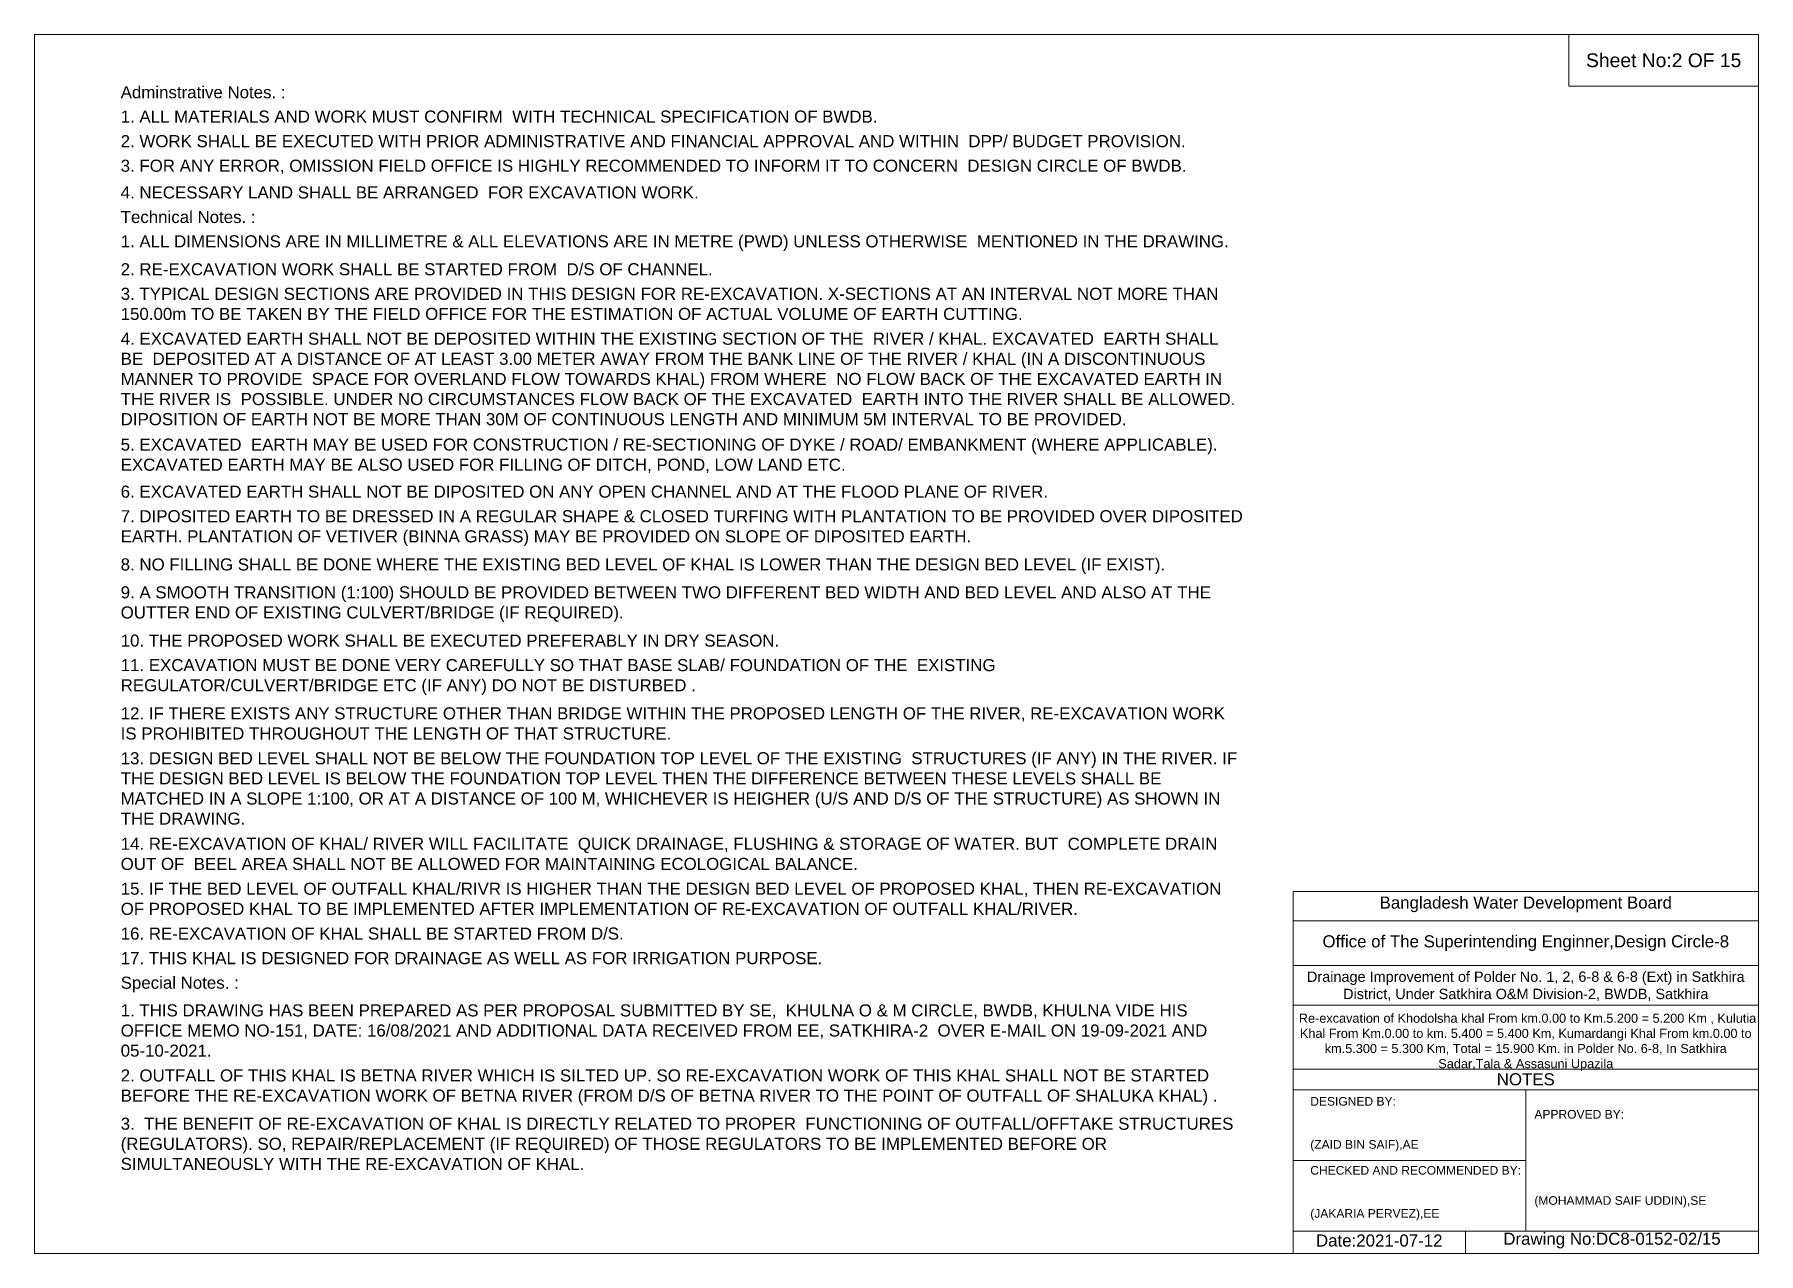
# Model space of a CAD drawing. Header units: inches. Extents: x 91000 to 568000, y -5656 to 0.
# Drawn here: x 110000 to 118000, y -5656 to 0 of the extents above; entities that cross this region are included whole.
import ezdxf

# ---------------------------------------------------------------- set-up
doc = ezdxf.new("R2010")
doc.units = ezdxf.units.IN
doc.header["$LTSCALE"] = 7
doc.header["$MEASUREMENT"] = 0
doc.layers.add('Cross Section Labels', color=7, linetype='Continuous', lineweight=9)
doc.styles.get("Standard").update_dxf_attribs({"font": 'arial.ttf'})

msp = doc.modelspace()

# ---------------------------------------------------------------- linework, layer by layer
at = {"layer": 'Cross Section Labels'}
for points in [[(110000, 0), (118000, 0), (118000, -5656), (110000, -5656)], [(117120, 0), (118000, 0), (118000, -240), (117120, -240)]]:
    msp.add_lwpolyline(points, close=True, dxfattribs=at)
for points in [[(115840, -5656), (115840, -3976), (118000, -3976)], [(115840, -4112), (118000, -4112)], [(115840, -4320), (118000, -4320)], [(115840, -4504), (118000, -4504)], [(115840, -4800), (118000, -4800)], [(115840, -4896), (118000, -4896)], [(116920, -4896), (116920, -5552)], [(115840, -5224), (116920, -5224)], [(115840, -5552), (118000, -5552)], [(116640, -5552), (116640, -5656)]]:
    msp.add_lwpolyline(points, dxfattribs=at)

# ---------------------------------------------------------------- texts
at = {"layer": 'Cross Section Labels', "attachment_point": 5}
for s, insert, char_height in [('Sheet No:2 OF 15', (117560, -120), 64), ('Bangladesh Water Development Board', (116920, -4036), 56), ('Office of The Superintending Enginner,Design Circle-8', (116920, -4216), 56)]:
    msp.add_mtext(s, dxfattribs=dict(at, insert=insert, char_height=char_height))
at = {"layer": 'Cross Section Labels'}
for s, insert, char_height, width, attachment_point in [('Adminstrative Notes. :', (110400, -240), 56, 5200, 1), ('1. ALL MATERIALS AND WORK MUST CONFIRM  WITH TECHNICAL SPECIFICATION OF BWDB.', (110400, -352.9), 56, 5200, 1), ('2. WORK SHALL BE EXECUTED WITH PRIOR ADMINISTRATIVE AND FINANCIAL APPROVAL AND WITHIN  DPP/ BUDGET PROVISION.', (110400, -466.9), 56, 5200, 1), ('3. FOR ANY ERROR, OMISSION FIELD OFFICE IS HIGHLY RECOMMENDED TO INFORM IT TO CONCERN  DESIGN CIRCLE OF BWDB.', (110400, -580.8), 56, 5200, 1), ('4. NECESSARY LAND SHALL BE ARRANGED  FOR EXCAVATION WORK. ', (110400, -704.9), 56, 5200, 1), ('Technical Notes. :', (110400, -818.8), 56, 5200, 1), ('1. ALL DIMENSIONS ARE IN MILLIMETRE & ALL ELEVATIONS ARE IN METRE (PWD) UNLESS OTHERWISE  MENTIONED IN THE DRAWING.', (110400, -931.7), 56, 5200, 1), ('2. RE-EXCAVATION WORK SHALL BE STARTED FROM  D/S OF CHANNEL.', (110400, -1061.2), 56, 5200, 1), ('3. TYPICAL DESIGN SECTIONS ARE PROVIDED IN THIS DESIGN FOR RE-EXCAVATION. X-SECTIONS AT AN INTERVAL NOT MORE THAN 150.00m TO BE TAKEN BY THE FIELD OFFICE FOR THE ESTIMATION OF ACTUAL VOLUME OF EARTH CUTTING.', (110400, -1175.2), 56, 5200, 1), ('4. EXCAVATED EARTH SHALL NOT BE DEPOSITED WITHIN THE EXISTING SECTION OF THE  RIVER / KHAL. EXCAVATED  EARTH SHALL BE  DEPOSITED AT A DISTANCE OF AT LEAST 3.00 METER AWAY FROM THE BANK LINE OF THE RIVER / KHAL (IN A DISCONTINUOUS  MANNER TO PROVIDE  SPACE FOR OVERLAND FLOW TOWARDS KHAL) FROM WHERE  NO FLOW BACK OF THE EXCAVATED EARTH IN THE RIVER IS  POSSIBLE. UNDER NO CIRCUMSTANCES FLOW BACK OF THE EXCAVATED  EARTH INTO THE RIVER SHALL BE ALLOWED. DIPOSITION OF EARTH NOT BE MORE THAN 30M OF CONTINUOUS LENGTH AND MINIMUM 5M INTERVAL TO BE PROVIDED.', (110400, -1383.4), 56, 5200, 1), ('5. EXCAVATED  EARTH MAY BE USED FOR CONSTRUCTION / RE-SECTIONING OF DYKE / ROAD/ EMBANKMENT (WHERE APPLICABLE). EXCAVATED EARTH MAY BE ALSO USED FOR FILLING OF DITCH, POND, LOW LAND ETC.', (110400, -1874.7), 56, 5200, 1), ('6. EXCAVATED EARTH SHALL NOT BE DIPOSITED ON ANY OPEN CHANNEL AND AT THE FLOOD PLANE OF RIVER.', (110400, -2093.1), 56, 5200, 1), ('7. DIPOSITED EARTH TO BE DRESSED IN A REGULAR SHAPE & CLOSED TURFING WITH PLANTATION TO BE PROVIDED OVER DIPOSITED EARTH. PLANTATION OF VETIVER (BINNA GRASS) MAY BE PROVIDED ON SLOPE OF DIPOSITED EARTH.^J', (110400, -2207.1), 56, 5200, 1), ('8. NO FILLING SHALL BE DONE WHERE THE EXISTING BED LEVEL OF KHAL IS LOWER THAN THE DESIGN BED LEVEL (IF EXIST).', (110400, -2430.9), 56, 5200, 1), ('9. A SMOOTH TRANSITION (1:100) SHOULD BE PROVIDED BETWEEN TWO DIFFERENT BED WIDTH AND BED LEVEL AND ALSO AT THE OUTTER END OF EXISTING CULVERT/BRIDGE (IF REQUIRED).', (110400, -2560.3), 56, 5200, 1), ('10. THE PROPOSED WORK SHALL BE EXECUTED PREFERABLY IN DRY SEASON.', (110400, -2784.1), 56, 5200, 1), ('11. EXCAVATION MUST BE DONE VERY CAREFULLY SO THAT BASE SLAB/ FOUNDATION OF THE  EXISTING REGULATOR/CULVERT/BRIDGE ETC (IF ANY) DO NOT BE DISTURBED .^J', (110400, -2898), 56, 5200, 1), ('12. IF THERE EXISTS ANY STRUCTURE OTHER THAN BRIDGE WITHIN THE PROPOSED LENGTH OF THE RIVER, RE-EXCAVATION WORK IS PROHIBITED THROUGHOUT THE LENGTH OF THAT STRUCTURE.', (110400, -3121.8), 56, 5200, 1), ('13. DESIGN BED LEVEL SHALL NOT BE BELOW THE FOUNDATION TOP LEVEL OF THE EXISTING  STRUCTURES (IF ANY) IN THE RIVER. IF THE DESIGN BED LEVEL IS BELOW THE FOUNDATION TOP LEVEL THEN THE DIFFERENCE BETWEEN THESE LEVELS SHALL BE MATCHED IN A SLOPE 1:100, OR AT A DISTANCE OF 100 M, WHICHEVER IS HEIGHER (U/S AND D/S OF THE STRUCTURE) AS SHOWN IN THE DRAWING.', (110400, -3330.1), 56, 5200, 1), ('14. RE-EXCAVATION OF KHAL/ RIVER WILL FACILITATE  QUICK DRAINAGE, FLUSHING & STORAGE OF WATER. BUT  COMPLETE DRAIN OUT OF  BEEL AREA SHALL NOT BE ALLOWED FOR MAINTAINING ECOLOGICAL BALANCE.', (110400, -3727), 56, 5200, 1), ('15. IF THE BED LEVEL OF OUTFALL KHAL/RIVR IS HIGHER THAN THE DESIGN BED LEVEL OF PROPOSED KHAL, THEN RE-EXCAVATION OF PROPOSED KHAL TO BE IMPLEMENTED AFTER IMPLEMENTATION OF RE-EXCAVATION OF OUTFALL KHAL/RIVER.', (110400, -3935.3), 56, 5200, 1), ('16. RE-EXCAVATION OF KHAL SHALL BE STARTED FROM D/S.', (110400, -4143.5), 56, 5200, 1), ('17. THIS KHAL IS DESIGNED FOR DRAINAGE AS WELL AS FOR IRRIGATION PURPOSE.^J', (110400, -4257.5), 56, 5200, 1), ('Special Notes. :', (110400, -4371.4), 56, 5200, 1), ('Drainage Improvement of Polder No. 1, 2, 6-8 & 6-8 (Ext) in Satkhira District, Under Satkhira O&M Division-2, BWDB, Satkhira', (116920, -4416), 48, 2240, 5), ('1. THIS DRAWING HAS BEEN PREPARED AS PER PROPOSAL SUBMITTED BY SE,  KHULNA O & M CIRCLE, BWDB, KHULNA VIDE HIS OFFICE MEMO NO-151, DATE: 16/08/2021 AND ADDITIONAL DATA RECEIVED FROM EE, SATKHIRA-2  OVER E-MAIL ON 19-09-2021 AND 05-10-2021.^J', (110400, -4499.9), 56, 5200, 1), (' Re-excavation of Khodolsha khal From km.0.00 to Km.5.200 = 5.200 Km , Kulutia Khal From Km.0.00 to km. 5.400 = 5.400 Km, Kumardangi Khal From km.0.00 to km.5.300 = 5.300 Km, Total = 15.900 Km. in Polder No. 6-8, In Satkhira Sadar,Tala & Assasuni Upazila', (116920, -4676), 42.1524, 2160, 5), ('2. OUTFALL OF THIS KHAL IS BETNA RIVER WHICH IS SILTED UP. SO RE-EXCAVATION WORK OF THIS KHAL SHALL NOT BE STARTED BEFORE THE RE-EXCAVATION WORK OF BETNA RIVER (FROM D/S OF BETNA RIVER TO THE POINT OF OUTFALL OF SHALUKA KHAL) .   ', (110400, -4801.8), 56, 5200, 1), ('NOTES', (116920, -4848), 56, 2240, 5), ('DESIGNED BY:^J^J^J(ZAID BIN SAIF),AE', (115920, -5056), 40, 1120, 4), ('3.  THE BENEFIT OF RE-EXCAVATION OF KHAL IS DIRECTLY RELATED TO PROPER  FUNCTIONING OF OUTFALL/OFFTAKE STRUCTURES (REGULATORS). SO, REPAIR/REPLACEMENT (IF REQUIRED) OF THOSE REGULATORS TO BE IMPLEMENTED BEFORE OR SIMULTANEOUSLY WITH THE RE-EXCAVATION OF KHAL.        ', (110400, -5025.6), 56, 5200, 1), ('APPROVED BY:^J^J^J^J^J^J(MOHAMMAD SAIF UDDIN),SE', (116960, -5216), 40, 1120, 4), ('CHECKED AND RECOMMENDED BY:^J^J^J(JAKARIA PERVEZ),EE', (115920, -5376), 40, 1120, 4), ('Date:2021-07-12', (116240, -5596), 56, 1120, 5), ('Drawing No:DC8-0152-02/15', (117320, -5596), 56, 1760, 5)]:
    msp.add_mtext(s, dxfattribs=dict(at, insert=insert, char_height=char_height, width=width, attachment_point=attachment_point))

doc.saveas('drawing.dxf')
